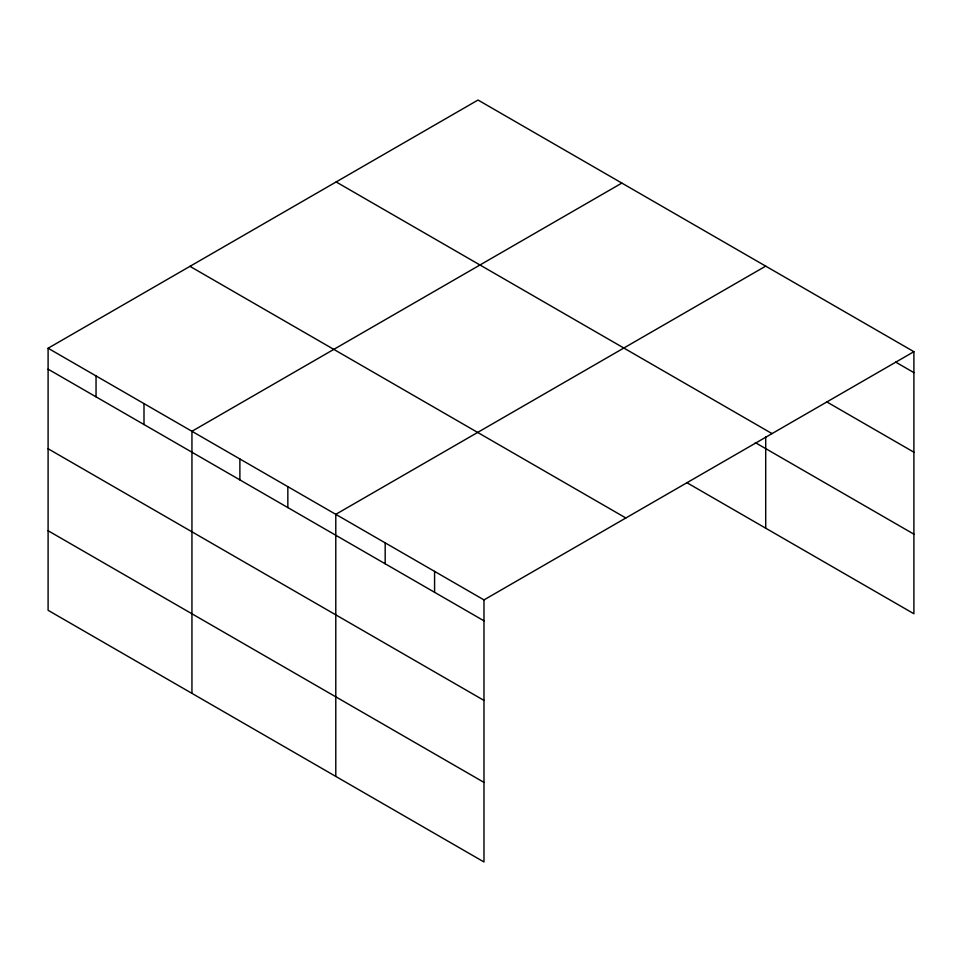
<?xml version="1.0" encoding="UTF-8"?>
<svg xmlns="http://www.w3.org/2000/svg" width="962" height="962" viewBox="0 0 962 962"><rect width="100%" height="100%" fill="white"/><g stroke="black" fill="none" stroke-linecap="round" stroke-linejoin="round"><path stroke-width="1.44" d="M483.982 700.408L483.982 599.903L48.1 348.244L48.1 610.305L483.982 861.964L483.982 700.408L48.1 448.749M686.652 482.551L913.9 613.756L913.9 351.695L478.018 100.036L48.1 348.244M621.861 183.081L191.943 431.289L191.943 693.349M765.704 266.125L335.786 514.333L335.786 776.394M483.982 599.903L913.9 351.695M895.694 362.109L913.9 372.619M826.803 401.912L913.9 452.2M336.147 181.95L772.029 433.597M755.326 442.628L913.9 534.175M189.971 266.342L625.853 517.989M48.1 369.167L483.982 620.827M48.1 530.735L483.982 782.395M765.704 436.688L765.704 528.186M434.583 571.38L434.583 592.303M385.185 542.857L385.185 563.792M287.842 486.652L287.842 507.587M239.887 458.97L239.887 479.906M143.999 403.607L143.999 424.531M96.044 375.926L96.044 396.849"/></g></svg>
